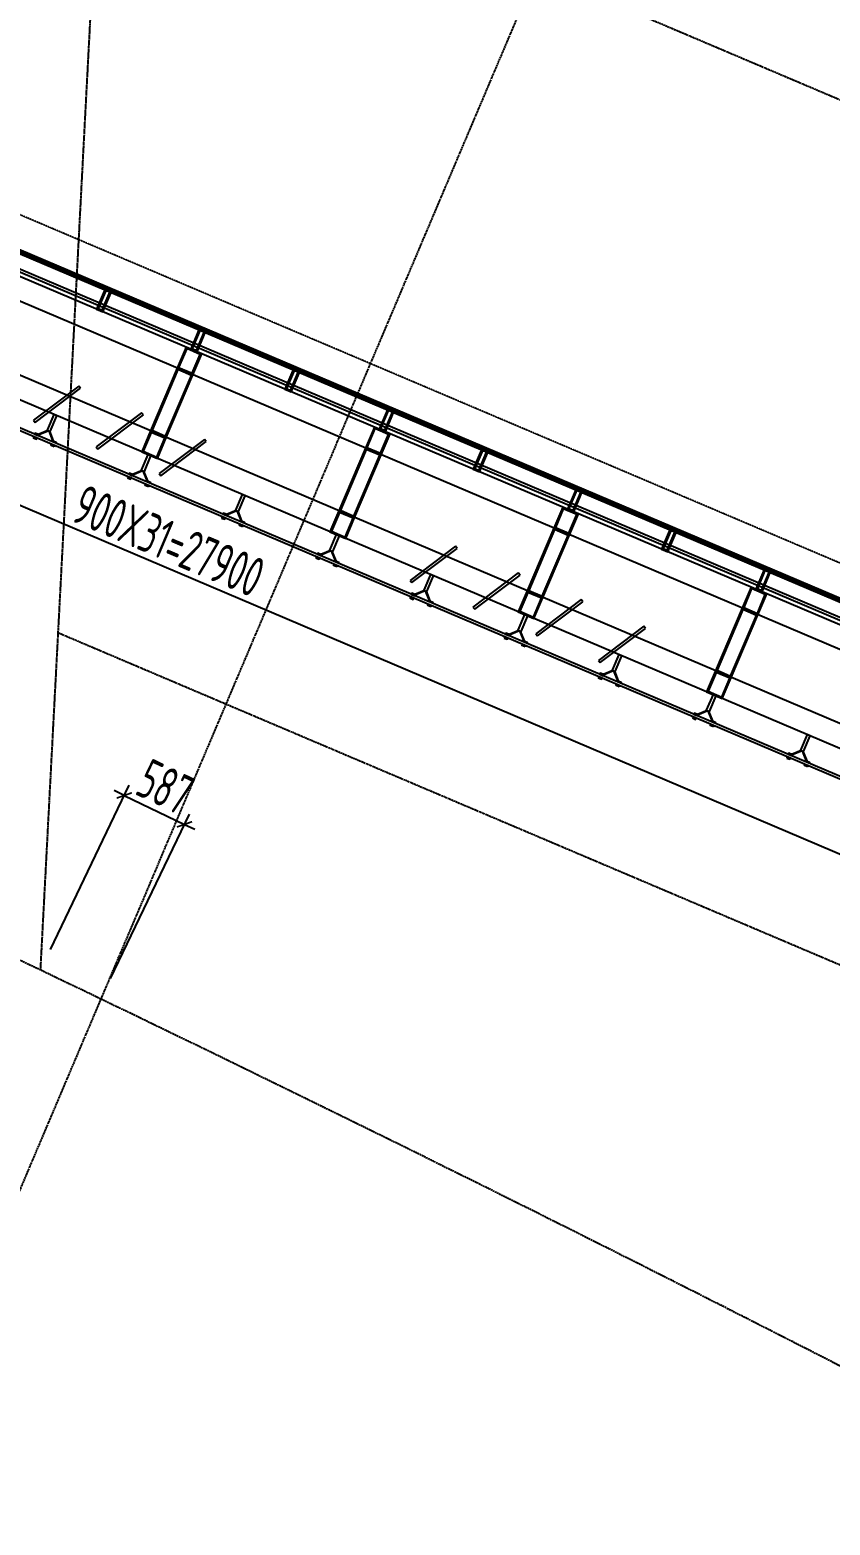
# Model space of a CAD drawing. Extents: x 11778731 to 12007717, y -6694179 to -6314888.
# Drawn here: x 11905633 to 11912672, y -6433568 to -6420424 of the extents above; entities that cross this region are included whole.
import ezdxf

# ---------------------------------------------------------------- set-up
doc = ezdxf.new("R2010")
doc.units = 0
doc.header["$LTSCALE"] = 10
doc.header["$MEASUREMENT"] = 0
for name, pattern in [('A3-RG-axis-100$0$CENTER', [2, 1.25, -0.25, 0.25, -0.25]), ('A3-RI-5F$0$DASH', [0.35, 0.25, -0.1]), ('A3-RI-5F$0$DASHED2', [0.375, 0.25, -0.125])]:
    doc.linetypes.add(name, pattern=pattern)
for name, color, linetype in [('A3-RB-5F-100$0$A-DIMS-100', 1, 'Continuous'), ('A3-RG-axis-100$0$A-DIMS-100', 1, 'Continuous'), ('A3-RG-axis-100$0$A-GRID', 1, 'A3-RG-axis-100$0$CENTER'), ('A3-RI-5F$0$A-DETAILS', 11, 'Continuous'), ('A3-RI-5F$0$A-FACD-ALUM', 30, 'Continuous'), ('A3-RI-5F$0$A-FLOR', 2, 'Continuous'), ('A3-RI-5F$0$A-GLAZ', 140, 'Continuous'), ('A3-RI-5F$0$A-WALL-FINI', 95, 'Continuous')]:
    doc.layers.add(name, color=color, linetype=linetype)
doc.layers.add('A3-RI-5F$0$A-X-CHEK', color=6, linetype='A3-RI-5F$0$DASHED2', plot=False)
doc.styles.add('A3-RB-5F-100$0$XD2008', font='xd-hzs.shx', dxfattribs={"width": 0.7, "bigfont": 'xd-hztxt.shx'})
doc.styles.add('A3-RG-axis-100$0$XD2008', font='xd-hzs.shx', dxfattribs={"width": 0.7, "bigfont": 'xd-hztxt.shx'})
doc.dimstyles.new('A3-RB-5F-100$0$XD100$0', dxfattribs={"dimscale": 100, "dimtxt": 3.5, "dimasz": 2, "dimexe": 1, "dimexo": 2, "dimgap": 0.5, "dimtad": 1, "dimdec": 0, "dimdsep": 46, "dimtxsty": 'A3-RB-5F-100$0$XD2008', "dimblk1": 'A3-RB-5F-100$0$_ARCHTICK', "dimblk2": 'A3-RB-5F-100$0$_ARCHTICK', "dimsah": 1, "dimcen": 2.5, "dimclrt": 4, "dimaunit": 1, "dimadec": 0, "dimazin": 0, "dimtfac": 1, "dimtdec": 0, "dimtix": 1, "dimtmove": 0, "dimatfit": 3, "dimfxl": 0, "dimtolj": 1, "dimtzin": 0, "dimarcsym": 0})
doc.dimstyles.new('A3-RG-axis-100$0$XD100$0', dxfattribs={"dimscale": 100, "dimtxt": 3.5, "dimasz": 1, "dimexe": 1, "dimexo": 2, "dimgap": 0.5, "dimtad": 1, "dimdec": 0, "dimdsep": 46, "dimtxsty": 'A3-RG-axis-100$0$XD2008', "dimblk1": 'A3-RG-axis-100$0$_ARCHTICK', "dimblk2": 'A3-RG-axis-100$0$_ARCHTICK', "dimsah": 1, "dimcen": 2.5, "dimclrt": 4, "dimaunit": 1, "dimadec": 0, "dimazin": 0, "dimtfac": 1, "dimtdec": 0, "dimtix": 1, "dimtmove": 0, "dimatfit": 3, "dimfxl": 0, "dimtolj": 1, "dimtzin": 0, "dimarcsym": 0})

# ---------------------------------------------------------------- blocks, each defined once
blk = doc.blocks.new('A3-RI-5F$0$MRY-m_louver-vert-center - 9000h x 2500w x 500d - 25t - 600 oc - -30 deg-1445515-3RD FLOOR PLAN - BW')
at = {"layer": 'A3-RI-5F$0$A-FACD-ALUM'}
for p, q in [((-922, -88), (-1172, -521)), ((-1150, -533), (-900, -100)), ((-900, -100), (-922, -88)), ((-322, -88), (-572, -521)), ((-550, -533), (-300, -100)), ((-300, -100), (-322, -88)), ((278, -88), (28, -521)), ((50, -533), (300, -100)), ((300, -100), (278, -88)), ((878, -88), (628, -521)), ((650, -533), (900, -100)), ((900, -100), (878, -88)), ((-1172, -521), (-1150, -533)), ((-572, -521), (-550, -533)), ((28, -521), (50, -533)), ((628, -521), (650, -533))]:
    blk.add_line(p, q, dxfattribs=at)
blk = doc.blocks.new('A3-RI-5F')
at = {"layer": 'A3-RI-5F$0$A-DETAILS'}
for p, q in [((11905791, -6423946), (11905706, -6423981)), ((11905798, -6423949), (11905706, -6423986)), ((11905798, -6423949), (11905835, -6424041)), ((11905804, -6423952), (11905838, -6424037)), ((11906619, -6424298), (11906534, -6424333)), ((11906626, -6424301), (11906534, -6424338)), ((11906626, -6424301), (11906663, -6424393)), ((11906632, -6424304), (11906667, -6424389)), ((11907448, -6424650), (11907363, -6424684)), ((11907454, -6424653), (11907363, -6424690)), ((11907454, -6424653), (11907492, -6424744)), ((11907461, -6424655), (11907495, -6424740)), ((11908276, -6425001), (11908191, -6425036)), ((11908283, -6425004), (11908191, -6425041)), ((11908283, -6425004), (11908320, -6425096)), ((11908289, -6425007), (11908324, -6425092)), ((11909105, -6425353), (11909020, -6425387)), ((11909111, -6425356), (11909020, -6425393)), ((11909111, -6425356), (11909148, -6425448)), ((11909118, -6425359), (11909152, -6425444)), ((11909933, -6425705), (11909848, -6425739)), ((11909940, -6425707), (11909848, -6425745)), ((11909940, -6425707), (11909977, -6425799)), ((11909946, -6425710), (11909981, -6425795)), ((11910768, -6426059), (11910676, -6426096)), ((11910762, -6426056), (11910677, -6426091)), ((11910768, -6426059), (11910805, -6426151)), ((11910775, -6426062), (11910809, -6426147)), ((11911590, -6426408), (11911505, -6426442)), ((11911597, -6426411), (11911505, -6426448)), ((11911597, -6426411), (11911634, -6426503)), ((11911603, -6426414), (11911638, -6426499)), ((11912419, -6426760), (11912333, -6426794)), ((11912425, -6426762), (11912333, -6426800)), ((11912425, -6426762), (11912462, -6426854)), ((11912432, -6426765), (11912466, -6426850))]:
    blk.add_line(p, q, dxfattribs=at)
for points in [[(11906219, -6422879), (11906274, -6422902), (11906353, -6422718), (11906297, -6422695)], [(11906232, -6422874), (11906269, -6422889), (11906340, -6422724), (11906303, -6422708)], [(11907048, -6423231), (11907103, -6423254), (11907181, -6423070), (11907126, -6423046)], [(11907061, -6423225), (11907098, -6423241), (11907168, -6423075), (11907131, -6423060)], [(11906928, -6423397), (11907066, -6423456), (11907144, -6423272), (11907006, -6423213)], [(11906941, -6423392), (11907061, -6423443), (11907131, -6423277), (11907012, -6423226)], [(11906694, -6423949), (11906832, -6424008), (11907066, -6423456), (11906928, -6423397)], [(11906707, -6423944), (11906826, -6423995), (11907053, -6423461), (11906933, -6423410)], [(11907876, -6423582), (11907931, -6423606), (11908010, -6423422), (11907954, -6423398)], [(11907889, -6423577), (11907926, -6423593), (11907996, -6423427), (11907960, -6423411)], [(11905784, -6423943), (11905811, -6423955), (11905870, -6423817), (11905842, -6423805)], [(11908705, -6423934), (11908760, -6423957), (11908838, -6423773), (11908783, -6423750)], [(11908718, -6423929), (11908755, -6423944), (11908825, -6423778), (11908788, -6423763)], [(11905676, -6423979), (11905704, -6423991), (11905708, -6423982), (11905680, -6423970)], [(11906616, -6424133), (11906754, -6424192), (11906832, -6424008), (11906694, -6423949)], [(11906629, -6424128), (11906748, -6424179), (11906819, -6424013), (11906699, -6423962)], [(11908585, -6424100), (11908723, -6424159), (11908801, -6423975), (11908663, -6423916)], [(11908598, -6424095), (11908718, -6424146), (11908788, -6423980), (11908668, -6423929)], [(11905662, -6424011), (11905690, -6424023), (11905694, -6424014), (11905666, -6424002)], [(11905847, -6424090), (11905819, -6424078), (11905823, -6424069), (11905850, -6424080)], [(11905860, -6424057), (11905833, -6424046), (11905837, -6424036), (11905864, -6424048)], [(11908351, -6424653), (11908489, -6424711), (11908723, -6424159), (11908585, -6424100)], [(11908364, -6424647), (11908483, -6424698), (11908710, -6424164), (11908590, -6424113)], [(11909533, -6424286), (11909588, -6424309), (11909666, -6424125), (11909611, -6424101)], [(11909546, -6424280), (11909583, -6424296), (11909653, -6424130), (11909617, -6424115)], [(11906612, -6424295), (11906640, -6424307), (11906698, -6424169), (11906671, -6424157)], [(11906491, -6424363), (11906519, -6424375), (11906522, -6424366), (11906495, -6424354)], [(11906505, -6424331), (11906532, -6424343), (11906536, -6424333), (11906509, -6424322)], [(11906689, -6424409), (11906661, -6424397), (11906665, -6424388), (11906693, -6424400)], [(11906675, -6424441), (11906647, -6424429), (11906651, -6424420), (11906679, -6424432)], [(11907441, -6424647), (11907468, -6424658), (11907527, -6424520), (11907499, -6424509)], [(11910362, -6424637), (11910417, -6424661), (11910495, -6424477), (11910440, -6424453)], [(11910375, -6424632), (11910411, -6424648), (11910482, -6424482), (11910445, -6424466)], [(11908272, -6424837), (11908411, -6424895), (11908489, -6424711), (11908351, -6424653)], [(11910242, -6424804), (11910380, -6424862), (11910458, -6424678), (11910320, -6424620)], [(11910255, -6424798), (11910375, -6424849), (11910445, -6424683), (11910325, -6424633)], [(11907319, -6424715), (11907347, -6424726), (11907351, -6424717), (11907323, -6424705)], [(11907333, -6424682), (11907361, -6424694), (11907365, -6424685), (11907337, -6424673)], [(11907503, -6424793), (11907476, -6424781), (11907480, -6424772), (11907507, -6424784)], [(11907517, -6424761), (11907490, -6424749), (11907493, -6424740), (11907521, -6424751)], [(11908286, -6424831), (11908405, -6424882), (11908476, -6424717), (11908356, -6424666)], [(11908269, -6424998), (11908297, -6425010), (11908355, -6424872), (11908328, -6424860)], [(11910008, -6425356), (11910146, -6425415), (11910380, -6424862), (11910242, -6424804)], [(11910021, -6425351), (11910140, -6425401), (11910367, -6424868), (11910247, -6424817)], [(11911190, -6424989), (11911245, -6425012), (11911323, -6424828), (11911268, -6424805)], [(11911203, -6424984), (11911240, -6424999), (11911310, -6424833), (11911273, -6424818)], [(11908162, -6425034), (11908189, -6425046), (11908193, -6425037), (11908165, -6425025)], [(11908148, -6425066), (11908175, -6425078), (11908179, -6425069), (11908152, -6425057)], [(11908332, -6425144), (11908304, -6425133), (11908308, -6425124), (11908336, -6425135)], [(11908346, -6425112), (11908318, -6425101), (11908322, -6425091), (11908350, -6425103)], [(11912018, -6425340), (11912074, -6425364), (11912152, -6425180), (11912097, -6425156)], [(11912032, -6425335), (11912068, -6425351), (11912139, -6425185), (11912102, -6425169)], [(11909098, -6425350), (11909125, -6425362), (11909184, -6425224), (11909156, -6425212)], [(11908976, -6425418), (11909004, -6425430), (11909008, -6425421), (11908980, -6425409)], [(11908990, -6425386), (11909018, -6425398), (11909022, -6425388), (11908994, -6425377)], [(11909929, -6425540), (11910067, -6425599), (11910146, -6425415), (11910008, -6425356)], [(11909942, -6425535), (11910062, -6425586), (11910132, -6425420), (11910013, -6425369)], [(11911899, -6425507), (11912037, -6425566), (11912115, -6425382), (11911977, -6425323)], [(11911912, -6425502), (11912032, -6425553), (11912102, -6425387), (11911982, -6425336)], [(11909160, -6425496), (11909133, -6425484), (11909137, -6425475), (11909164, -6425487)], [(11909174, -6425464), (11909146, -6425452), (11909150, -6425443), (11909178, -6425455)], [(11909926, -6425702), (11909954, -6425713), (11910012, -6425575), (11909985, -6425564)], [(11911664, -6426059), (11911802, -6426118), (11912037, -6425566), (11911899, -6425507)], [(11911678, -6426054), (11911797, -6426105), (11912024, -6425571), (11911904, -6425520)], [(11909805, -6425770), (11909832, -6425781), (11909836, -6425772), (11909809, -6425760)], [(11909818, -6425737), (11909846, -6425749), (11909850, -6425740), (11909822, -6425728)], [(11909989, -6425848), (11909961, -6425836), (11909965, -6425827), (11909993, -6425839)], [(11910003, -6425816), (11909975, -6425804), (11909979, -6425795), (11910006, -6425806)], [(11910754, -6426053), (11910782, -6426065), (11910841, -6425927), (11910813, -6425915)], [(11910647, -6426089), (11910675, -6426101), (11910678, -6426092), (11910651, -6426080)], [(11911586, -6426243), (11911724, -6426302), (11911802, -6426118), (11911664, -6426059)], [(11911599, -6426238), (11911719, -6426289), (11911789, -6426123), (11911670, -6426072)], [(11910633, -6426121), (11910661, -6426133), (11910665, -6426124), (11910637, -6426112)], [(11910817, -6426199), (11910790, -6426188), (11910794, -6426179), (11910821, -6426190)], [(11910831, -6426167), (11910803, -6426156), (11910807, -6426146), (11910835, -6426158)], [(11911583, -6426405), (11911611, -6426417), (11911669, -6426279), (11911642, -6426267)], [(11911462, -6426473), (11911489, -6426485), (11911493, -6426475), (11911466, -6426464)], [(11911475, -6426441), (11911503, -6426452), (11911507, -6426443), (11911479, -6426432)], [(11911646, -6426551), (11911618, -6426539), (11911622, -6426530), (11911650, -6426542)], [(11911659, -6426519), (11911632, -6426507), (11911636, -6426498), (11911663, -6426510)], [(11912411, -6426757), (11912439, -6426768), (11912498, -6426630), (11912470, -6426619)], [(11912290, -6426825), (11912318, -6426836), (11912322, -6426827), (11912294, -6426815)], [(11912304, -6426792), (11912331, -6426804), (11912335, -6426795), (11912308, -6426783)], [(11912474, -6426903), (11912447, -6426891), (11912451, -6426882), (11912478, -6426894)], [(11912488, -6426871), (11912460, -6426859), (11912464, -6426850), (11912492, -6426861)]]:
    blk.add_lwpolyline(points, close=True, dxfattribs=at)
at = {"layer": 'A3-RI-5F$0$A-FLOR', "linetype": 'A3-RI-5F$0$DASH', "const_width": 50}
blk.add_lwpolyline([(11897637, -6393080), (11898125, -6393287), (11898323, -6393228), (11896986, -6418742), (11920412, -6428686), (11921780, -6425464), (11976706, -6448779), (11984755, -6429817), (11972559, -6424640), (11986356, -6392136)], dxfattribs=at)
at = {"layer": 'A3-RI-5F$0$A-GLAZ'}
for p, q in [((11920459, -6428885), (11894758, -6417976)), ((11920445, -6428852), (11894783, -6417960)), ((11921134, -6430568), (11893427, -6418807)), ((11921121, -6430535), (11893453, -6418791))]:
    blk.add_line(p, q, dxfattribs=at)
at = {"layer": 'A3-RI-5F$0$A-WALL-FINI'}
for p, q in [((11920366, -6428667), (11894928, -6417869)), ((11920472, -6428929), (11894721, -6417998)), ((11920578, -6429191), (11894514, -6418128)), ((11920901, -6429980), (11893893, -6418516)), ((11921007, -6430242), (11893686, -6418645))]:
    blk.add_line(p, q, dxfattribs=at)
at = {"layer": 'A3-RI-5F$0$A-X-CHEK'}
for p, q in [((11919517, -6427980), (11895207, -6417661)), ((11919584, -6428335), (11894961, -6417883))]:
    blk.add_line(p, q, dxfattribs=at)
at = {"layer": 'A3-RI-5F$0$A-FACD-ALUM', "rotation": 156.99999999977}
for p in [(11905901, -6424065), (11909767, -6425707)]:
    blk.add_blockref('A3-RI-5F$0$MRY-m_louver-vert-center - 9000h x 2500w x 500d - 25t - 600 oc - -30 deg-1445515-3RD FLOOR PLAN - BW', p, dxfattribs=at)
blk = doc.blocks.new('A3-RG-axis-100$0$_ARCHTICK')
at = {"color": 0, "linetype": 'ByBlock', "const_width": 0.15}
blk.add_lwpolyline([(-0.5, -0.5), (0.5, 0.5)], dxfattribs=at)
blk = doc.blocks.new('*D308')
at = {"layer": 'A3-RG-axis-100$0$A-DIMS-100', "color": 0, "lineweight": -2}
for p, q in [((11905813, -6428509), (11906507, -6427064)), ((11906463, -6427154), (11906373, -6427111)), ((11906463, -6427154), (11906993, -6427408)), ((11906343, -6428763), (11907036, -6427318)), ((11906993, -6427408), (11907083, -6427451))]:
    blk.add_line(p, q, dxfattribs=at)
at = {"layer": 'Defpoints', "color": 0}
for p in [(11906993, -6427408), (11905727, -6428690), (11906256, -6428944)]:
    blk.add_point(p, dxfattribs=at)
at = {"layer": 'A3-RG-axis-100$0$A-DIMS-100', "color": 0, "lineweight": -2, "xscale": 100, "yscale": 100, "zscale": 100}
for p, rotation in [((11906463, -6427154), 334.3787944260569), ((11906993, -6427408), 154.3787944260569)]:
    blk.add_blockref('A3-RG-axis-100$0$_ARCHTICK', p, dxfattribs=dict(at, rotation=rotation))
at = {"layer": 'A3-RG-axis-100$0$A-DIMS-100', "color": 4, "insert": (11906825, -6427078), "char_height": 350, "attachment_point": 5, "rotation": 334.3788, "style": 'A3-RG-axis-100$0$XD2008'}
blk.add_mtext('\\A1;587', dxfattribs=at)
blk = doc.blocks.new('A3-RB-5F-100$0$_ARCHTICK')
at = {"color": 0, "linetype": 'ByBlock', "const_width": 0.15}
blk.add_lwpolyline([(-0.5, -0.5), (0.5, 0.5)], dxfattribs=at)
blk = doc.blocks.new('*D432')
at = {"layer": 'A3-RB-5F-100$0$A-DIMS-100', "color": 0, "lineweight": -2}
for p, q in [((11894121, -6419210), (11893886, -6419764)), ((11893925, -6419672), (11919607, -6430574)), ((11919803, -6430111), (11919568, -6430666))]:
    blk.add_line(p, q, dxfattribs=at)
at = {"layer": 'Defpoints', "color": 0}
for p in [(11894199, -6419026), (11919881, -6429927), (11919607, -6430574)]:
    blk.add_point(p, dxfattribs=at)
at = {"layer": 'A3-RB-5F-100$0$A-DIMS-100', "color": 0, "lineweight": -2, "xscale": 200, "yscale": 200, "zscale": 200}
for p, rotation in [((11893925, -6419672), 157.0000024797413), ((11919607, -6430574), 337.0000024797413)]:
    blk.add_blockref('A3-RB-5F-100$0$_ARCHTICK', p, dxfattribs=dict(at, rotation=rotation))
at = {"layer": 'A3-RB-5F-100$0$A-DIMS-100', "color": 4, "insert": (11906854, -6424916), "char_height": 350, "attachment_point": 5, "rotation": 337, "style": 'A3-RB-5F-100$0$XD2008'}
blk.add_mtext('\\A1;900X31=27900', dxfattribs=at)
blk = doc.blocks.new('A3-RG-axis-100')
at = {"layer": 'A3-RG-axis-100$0$A-GRID'}
for p, q in [((11905726.9, -6428689.6), (11909024.2, -6365773.6)), ((11916344.3, -6405177.9), (11898275.1, -6447746.3)), ((11906272, -6418284.3), (11985933, -6452098.3)), ((11905882.4, -6425723.4), (11983197.9, -6458541.9))]:
    blk.add_line(p, q, dxfattribs=at)
for radius, start, end in [(294300, 57.267208, 69.150423), (288800, 57.079997, 69.144838)]:
    blk.add_arc((11778730.7, -6694178.7), radius, start, end, dxfattribs=at)
at = {"layer": 'A3-RG-axis-100$0$A-DIMS-100'}
dim = blk.add_aligned_dim(p1=(11905726.9, -6428689.7), p2=(11906256.4, -6428943.6), distance=1703.1, dimstyle='A3-RG-axis-100$0$XD100$0', override={"dimasz": 1}, dxfattribs=at)
dim.commit()
dim.dimension.update_dxf_attribs({"geometry": '*D308', "text_midpoint": (11906825.4, -6427078.1)})
blk = doc.blocks.new('A3-RB-5F-100')
at = {"layer": 'A3-RB-5F-100$0$A-DIMS-100'}
dim = blk.add_aligned_dim(p1=(11894199.2, -6419026), p2=(11919881.2, -6429927.4), distance=-702.1, text='900X31=27900', dimstyle='A3-RB-5F-100$0$XD100$0', dxfattribs=at)
dim.commit()
dim.dimension.update_dxf_attribs({"geometry": '*D432', "text_midpoint": (11906853.8, -6424915.8)})

msp = doc.modelspace()

# ---------------------------------------------------------------- block references
for name in ['A3-RI-5F', 'A3-RB-5F-100', 'A3-RG-axis-100']:
    msp.add_blockref(name, (0, 0))

doc.saveas('drawing.dxf')
